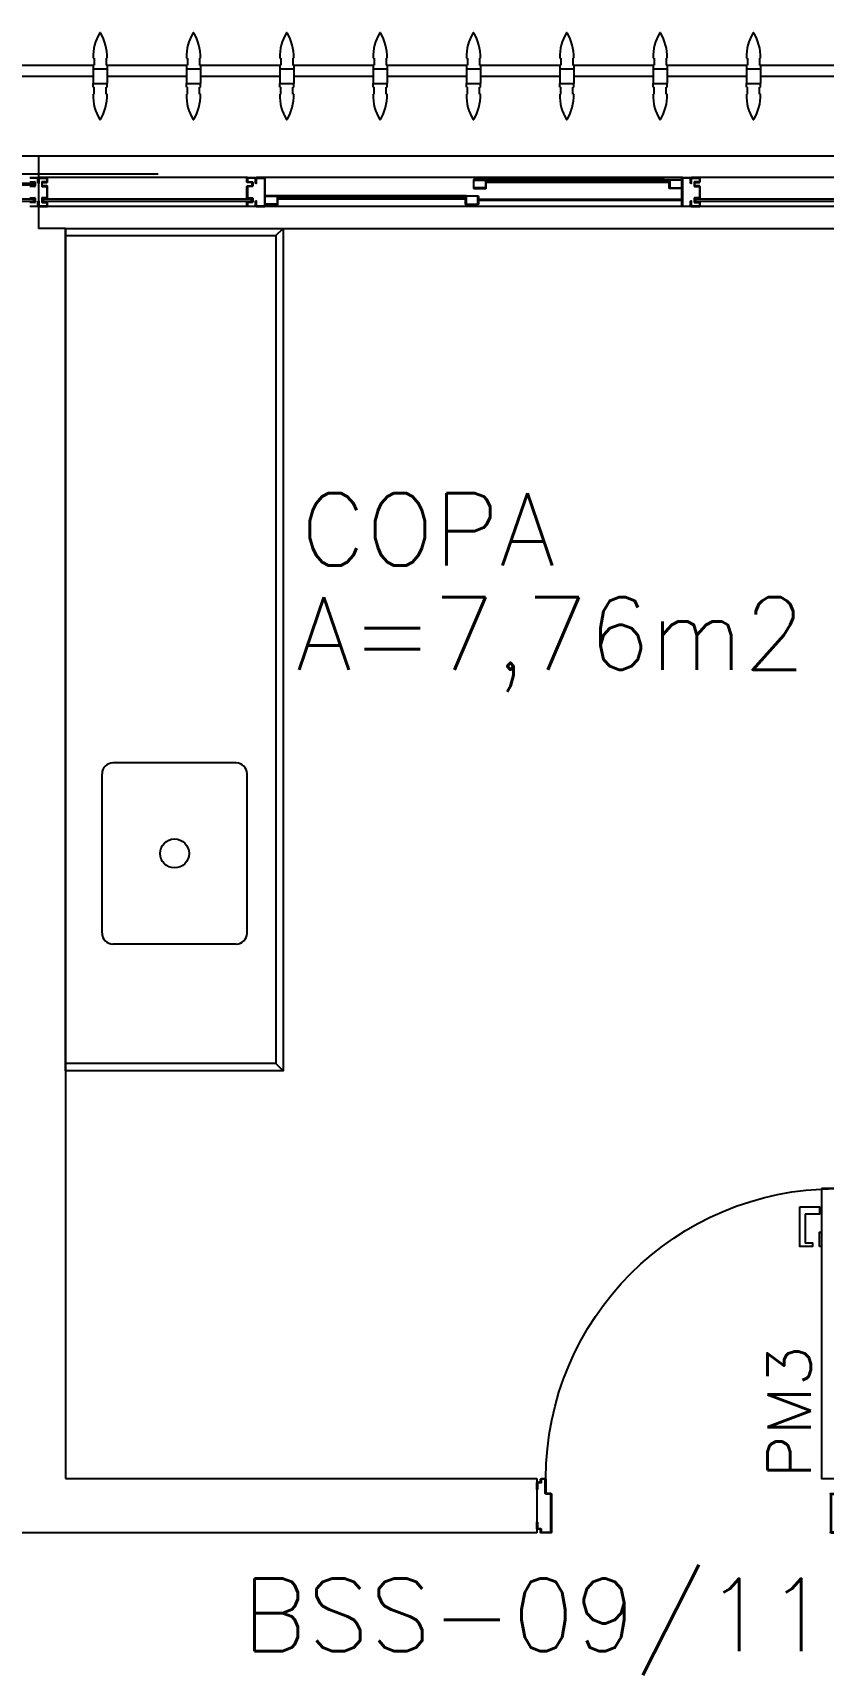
# Model space of a CAD drawing. Header units: millimetres. Extents: x 2046 to 2564, y 885 to 1120.
# Drawn here: x 2298.27 to 2300.451, y 933.71 to 938.242 of the extents above; entities that cross this region are included whole.
import ezdxf

# ---------------------------------------------------------------- set-up
doc = ezdxf.new("R2010")
doc.units = ezdxf.units.MM
doc.header["$LTSCALE"] = 10
doc.linetypes.add('HIDDEN', pattern=[0.375, 0.25, -0.125])
for name, color, linetype in [('AR-ALV', 2, 'Continuous'), ('AR-BRISES', 2, 'Continuous'), ('AR-ESQ', 1, 'Continuous'), ('AR-PEITORIL', 1, 'Continuous'), ('AR-PORTA', 1, 'Continuous'), ('BC-CUBA', 1, 'Continuous'), ('BGR- VISTA', 12, 'Continuous'), ('BR-PAINEL', 1, 'Continuous'), ('BR-SUPORTE', 1, 'Continuous'), ('coz1', 1, 'Continuous'), ('DT-ESQ-CHAPA DOBRADA-V', 2, 'Continuous'), ('DT-ESQ-MARCO-V', 1, 'Continuous'), ('DT-ESQ-PERFIL CADEIRA-C', 2, 'Continuous'), ('DT-ESQ-PERFIL CADEIRA-V', 1, 'Continuous'), ('DT-ESQ-PERFIL U-C', 2, 'Continuous'), ('DT-ESQ-PERFIL U-V', 1, 'Continuous'), ('DT-ESQ-VIDRO-C', 2, 'Continuous'), ('DT-ESQ-VIDRO-PROJ', 1, 'HIDDEN'), ('DT-TXTMOD', 1, 'Continuous'), ('ENDEREÇO', 2, 'Continuous'), ('maçaneta', 1, 'Continuous'), ('mov', 1, 'Continuous'), ('PM-PERFIL U-C', 2, 'Continuous'), ('PM-TXT', 2, 'Continuous'), ('pm1', 2, 'Continuous'), ('TEXTO', 2, 'Continuous'), ('Área', 2, 'Continuous')]:
    doc.layers.add(name, color=color, linetype=linetype)
doc.styles.add('S10', font='simplex.shx', dxfattribs={"height": 0.1})
doc.styles.add('S12', font='simplex.shx', dxfattribs={"width": 1.1, "height": 0.12})
doc.styles.add('UNB-100', font='simplex.shx', dxfattribs={"height": 0.2})
doc.styles.add('UNB1-100', font='simplex.shx', dxfattribs={"height": 0.2})

# ---------------------------------------------------------------- blocks, each defined once
blk = doc.blocks.new('CUBAbnc-01P')
at = {"layer": 'coz1'}
for p, q in [((-0.25, -0.4705), (-0.25, -0.1305)), ((-0.22, -0.1005), (0.22, -0.1005)), ((0.25, -0.4705), (0.25, -0.1305)), ((-0.22, -0.5005), (0.22, -0.5005))]:
    blk.add_line(p, q, dxfattribs=at)
blk.add_circle((0, -0.3005), 0.04, dxfattribs=at)
for centre, start, end in [((-0.22, -0.1305), 90, 180), ((0.22, -0.1305), 0, 90), ((-0.22, -0.4705), 180, 270), ((0.22, -0.4705), 270, 0)]:
    blk.add_arc(centre, 0.03, start, end, dxfattribs=at)
blk = doc.blocks.new('BGR3')
at = {"layer": 'BGR- VISTA'}
for p, q in [((0.58, 2.305), (0.6, 2.325)), ((0, 2.305), (0.58, 2.305)), ((0.58, 2.305), (0.58, 0.02)), ((0.58, 0.02), (0, 0.02)), ((0.6, 0), (0.58, 0.02))]:
    blk.add_line(p, q, dxfattribs=at)
blk.add_lwpolyline([(0.6, 2.325), (0.6, 0), (0, 0), (0, 2.325)], close=True, dxfattribs=at)
at = {"layer": 'BC-CUBA', "rotation": 89.99999999999999}
blk.add_blockref('CUBAbnc-01P', (0, 0.6), dxfattribs=at)
blk = doc.blocks.new('EF21-P')
at = {"layer": 'DT-ESQ-CHAPA DOBRADA-V', "ltscale": 0.1}
for p, q in [((2, -0.077), (2.5615, -0.077)), ((2, -0.08), (2.5615, -0.08))]:
    blk.add_line(p, q, dxfattribs=at)
at = {"layer": 'DT-ESQ-MARCO-V', "ltscale": 0.1}
for p, q in [((1.3985, -0.06), (1.9515, -0.06)), ((3.1985, -0.06), (3.7515, -0.06)), ((1.3985, -0.14), (1.9515, -0.14)), ((3.1985, -0.14), (3.7515, -0.14))]:
    blk.add_line(p, q, dxfattribs=at)
at = {"layer": 'DT-ESQ-PERFIL CADEIRA-C', "ltscale": 0.1}
for p, q in [((2.5635, -0.0885), (2.61, -0.0885)), ((3.15, -0.0885), (3.1015, -0.0885)), ((2, -0.1335), (2.0485, -0.1335)), ((2.573, -0.1335), (2.5265, -0.1335))]:
    blk.add_line(p, q, dxfattribs=at)
for points in [[(2.61, -0.087, -1), (2.61, -0.09), (2.5635, -0.09, -0.414214), (2.5615, -0.088), (2.5615, -0.067, -0.414214), (2.5635, -0.065), (2.595, -0.065, -0.414214), (2.5965, -0.0665), (2.5965, -0.087)], [(2.5965, -0.0885, -0.198913), (2.5954, -0.0881, -0.198913), (2.595, -0.087), (2.595, -0.067, 0.414214), (2.5945, -0.0665), (2.5635, -0.0665, 0.414214), (2.563, -0.067), (2.563, -0.088, 0.414214), (2.5635, -0.0885)], [(3.1015, -0.09), (3.15, -0.09), (3.15, -0.0885), (3.115, -0.0885, 0.198912), (3.1161, -0.0881, 0.198913), (3.1165, -0.087), (3.1165, -0.067, -0.414214), (3.117, -0.0665), (3.15, -0.0665), (3.15, -0.065), (3.1165, -0.065, 0.414214), (3.115, -0.0665), (3.115, -0.0785), (3.115, -0.08), (3.115, -0.087), (3.1015, -0.087, 1)], [(2.0485, -0.135), (2, -0.135), (2, -0.1335), (2.035, -0.1335, -0.198912), (2.0339, -0.1331, -0.198913), (2.0335, -0.132), (2.0335, -0.112, 0.414214), (2.033, -0.1115), (2, -0.1115), (2, -0.11), (2.0335, -0.11, -0.414214), (2.035, -0.1115), (2.035, -0.1235), (2.035, -0.125), (2.035, -0.132), (2.0485, -0.132, -1)], [(2.5265, -0.132, 1), (2.5265, -0.135), (2.573, -0.135, 0.414214), (2.575, -0.133), (2.575, -0.112, 0.414214), (2.573, -0.11), (2.5415, -0.11, 0.414214), (2.54, -0.1115), (2.54, -0.132)], [(2.54, -0.1335, 0.198913), (2.5411, -0.1331, 0.198913), (2.5415, -0.132), (2.5415, -0.112, -0.414214), (2.542, -0.1115), (2.573, -0.1115, -0.414214), (2.5735, -0.112), (2.5735, -0.133, -0.414214), (2.573, -0.1335)]]:
    blk.add_lwpolyline(points, format="xyb", close=True, dxfattribs=at)
at = {"layer": 'DT-ESQ-PERFIL CADEIRA-V', "ltscale": 0.1}
for p, q in [((2.595, -0.09), (3.1015, -0.09)), ((2.0485, -0.135), (2.5265, -0.135))]:
    blk.add_line(p, q, dxfattribs=at)
at = {"layer": 'DT-ESQ-PERFIL U-C', "ltscale": 0.1}
for points in [[(1.95, -0.1285), (1.95, -0.1385, 0.414214), (1.9515, -0.14), (1.9735, -0.14, 0.414214), (1.975, -0.1385), (1.975, -0.125), (1.9735, -0.125), (1.9735, -0.138, -0.414214), (1.973, -0.1385), (1.952, -0.1385, -0.414214), (1.9515, -0.138), (1.9515, -0.1285), (1.9645, -0.1285, 0.414214), (1.966, -0.127), (1.966, -0.117, 0.414214), (1.9645, -0.1155), (1.9515, -0.1155), (1.9515, -0.0845), (1.9645, -0.0845, 0.414214), (1.966, -0.083), (1.966, -0.073, 0.414214), (1.9645, -0.0715), (1.9515, -0.0715), (1.9515, -0.062, -0.414214), (1.952, -0.0615), (1.973, -0.0615, -0.414214), (1.9735, -0.062), (1.9735, -0.075), (1.975, -0.075), (1.975, -0.0615, 0.414214), (1.9735, -0.06), (1.9515, -0.06, 0.414214), (1.95, -0.0615), (1.95, -0.0715, 0.414214), (1.9515, -0.073), (1.9645, -0.073), (1.9645, -0.083), (1.9515, -0.083), (1.9515, -0.083, 0.414214), (1.95, -0.0845), (1.95, -0.1155, 0.414214), (1.9515, -0.117), (1.9515, -0.117), (1.9645, -0.117), (1.9645, -0.127), (1.9515, -0.127, 0.414214)], [(1.975, -0.0615, -0.414214), (1.9765, -0.06), (1.9985, -0.06, -0.414214), (2, -0.0615), (2, -0.1385, -0.414214), (1.9985, -0.14), (1.9765, -0.14, -0.414214), (1.975, -0.1385), (1.975, -0.125), (1.9765, -0.125), (1.9765, -0.138, 0.414214), (1.977, -0.1385), (1.998, -0.1385, 0.414214), (1.9985, -0.138), (1.9985, -0.062, 0.414214), (1.998, -0.0615), (1.977, -0.0615, 0.414214), (1.9765, -0.062), (1.9765, -0.075), (1.975, -0.075)], [(3.175, -0.0615, 0.414214), (3.1735, -0.06), (3.1515, -0.06, 0.414214), (3.15, -0.0615), (3.15, -0.1385, 0.414214), (3.1515, -0.14), (3.1735, -0.14, 0.414214), (3.175, -0.1385), (3.175, -0.125), (3.1735, -0.125), (3.1735, -0.138, -0.414214), (3.173, -0.1385), (3.152, -0.1385, -0.414214), (3.1515, -0.138), (3.1515, -0.062, -0.414214), (3.152, -0.0615), (3.173, -0.0615, -0.414214), (3.1735, -0.062), (3.1735, -0.075), (3.175, -0.075)], [(3.2, -0.1285), (3.2, -0.1385, -0.414214), (3.1985, -0.14), (3.1765, -0.14, -0.414214), (3.175, -0.1385), (3.175, -0.125), (3.1765, -0.125), (3.1765, -0.138, 0.414214), (3.177, -0.1385), (3.198, -0.1385, 0.414214), (3.1985, -0.138), (3.1985, -0.1285), (3.1855, -0.1285, -0.414214), (3.184, -0.127), (3.184, -0.117, -0.414214), (3.1855, -0.1155), (3.1985, -0.1155), (3.1985, -0.0845), (3.1855, -0.0845, -0.414214), (3.184, -0.083), (3.184, -0.073, -0.414214), (3.1855, -0.0715), (3.1985, -0.0715), (3.1985, -0.062, 0.414214), (3.198, -0.0615), (3.177, -0.0615, 0.414214), (3.1765, -0.062), (3.1765, -0.075), (3.175, -0.075), (3.175, -0.0615, -0.414214), (3.1765, -0.06), (3.1985, -0.06, -0.414214), (3.2, -0.0615), (3.2, -0.0715, -0.414214), (3.1985, -0.073), (3.1855, -0.073), (3.1855, -0.083), (3.1985, -0.083), (3.1985, -0.083, -0.414214), (3.2, -0.0845), (3.2, -0.1155, -0.414214), (3.1985, -0.117), (3.1985, -0.117), (3.1855, -0.117), (3.1855, -0.127), (3.1985, -0.127, -0.414214)], [(3.75, -0.1285), (3.75, -0.1385, 0.414214), (3.7515, -0.14), (3.7735, -0.14, 0.414214), (3.775, -0.1385), (3.775, -0.125), (3.7735, -0.125), (3.7735, -0.138, -0.414214), (3.773, -0.1385), (3.752, -0.1385, -0.414214), (3.7515, -0.138), (3.7515, -0.1285), (3.7645, -0.1285, 0.414214), (3.766, -0.127), (3.766, -0.117, 0.414214), (3.7645, -0.1155), (3.7515, -0.1155), (3.7515, -0.0845), (3.7645, -0.0845, 0.414214), (3.766, -0.083), (3.766, -0.073, 0.414214), (3.7645, -0.0715), (3.7515, -0.0715), (3.7515, -0.062, -0.414214), (3.752, -0.0615), (3.773, -0.0615, -0.414214), (3.7735, -0.062), (3.7735, -0.075), (3.775, -0.075), (3.775, -0.0615, 0.414214), (3.7735, -0.06), (3.7515, -0.06, 0.414214), (3.75, -0.0615), (3.75, -0.0715, 0.414214), (3.7515, -0.073), (3.7645, -0.073), (3.7645, -0.083), (3.7515, -0.083), (3.7515, -0.083, 0.414214), (3.75, -0.0845), (3.75, -0.1155, 0.414214), (3.7515, -0.117), (3.7515, -0.117), (3.7645, -0.117), (3.7645, -0.127), (3.7515, -0.127, 0.414214)]]:
    blk.add_lwpolyline(points, format="xyb", close=True, dxfattribs=at)
at = {"layer": 'DT-ESQ-PERFIL U-V', "ltscale": 0.1}
for p, q in [((1.9985, -0.06), (3.1515, -0.06)), ((1.9985, -0.14), (3.1515, -0.14))]:
    blk.add_line(p, q, dxfattribs=at)
at = {"layer": 'DT-ESQ-VIDRO-C', "ltscale": 0.1}
for points in [[(1.9625, -0.081), (1.9625, -0.075), (1.3875, -0.075), (1.3875, -0.081)], [(3.1125, -0.085), (3.1125, -0.082), (2.599, -0.082), (2.599, -0.085)], [(3.7625, -0.081), (3.7625, -0.075), (3.1875, -0.075), (3.1875, -0.081)], [(2.038, -0.13), (2.038, -0.127), (2.537, -0.127), (2.537, -0.13)]]:
    blk.add_lwpolyline(points, close=True, dxfattribs=at)
at = {"layer": 'DT-ESQ-VIDRO-PROJ', "ltscale": 0.1}
for points in [[(3.7985, -0.14), (3.7765, -0.14, -0.414214), (3.775, -0.1385), (3.775, -0.125), (3.7765, -0.125), (3.7765, -0.138, 0.414214), (3.777, -0.1385), (3.798, -0.1385, 0.414214)], [(3.7985, -0.1285), (3.7855, -0.1285, -0.414214), (3.784, -0.127), (3.784, -0.117, -0.414214), (3.7855, -0.1155), (3.7985, -0.1155)], [(3.7985, -0.0845), (3.7855, -0.0845, -0.414214), (3.784, -0.083), (3.784, -0.073, -0.414214), (3.7855, -0.0715), (3.7985, -0.0715)], [(3.798, -0.0615), (3.777, -0.0615, 0.414214), (3.7765, -0.062), (3.7765, -0.075), (3.775, -0.075), (3.775, -0.0615, -0.414214), (3.7765, -0.06), (3.7985, -0.06, -0.414214)], [(3.7985, -0.117), (3.7855, -0.117), (3.7855, -0.127), (3.7985, -0.127, -0.414214)]]:
    blk.add_lwpolyline(points, format="xyb", dxfattribs=at)
blk.add_lwpolyline([(3.7985, -0.073), (3.7855, -0.073), (3.7855, -0.083), (3.7985, -0.083)], dxfattribs=at)
for points in [[(4.3625, -0.081), (4.3625, -0.075), (3.7875, -0.075), (3.7875, -0.081)], [(4.3625, -0.119), (4.3625, -0.125), (3.7875, -0.125), (3.7875, -0.119)]]:
    blk.add_lwpolyline(points, close=True, dxfattribs=at)
at = {"layer": 'DT-TXTMOD', "ltscale": 0.1, "style": 'S10', "flags": 3}
for tag, p in [('M01', (0.025, -0.28)), ('M02', (0.3253, -0.28)), ('M03', (0.627, -0.28)), ('M04', (0.9288, -0.28)), ('M05', (1.2306, -0.28)), ('M06', (1.5323, -0.28)), ('M07', (1.8341, -0.28)), ('M08', (2.1359, -0.28)), ('M09', (2.4376, -0.28)), ('M10', (2.7394, -0.28)), ('M11', (3.0412, -0.28)), ('M12', (3.3429, -0.28)), ('M13', (3.6447, -0.28)), ('M14', (3.9464, -0.28)), ('M15', (4.2482, -0.28)), ('M16', (4.55, -0.28)), ('M17', (4.8517, -0.28))]:
    blk.add_attdef(tag, p, '', height=0.1, dxfattribs=at)
blk = doc.blocks.new('BR-MODULO8')
at = {"layer": 'BR-PAINEL'}
for p, q in [((-3.6242, 0.27), (-3.6217, 0.27)), ((-3.6242, 0.25), (-3.6242, 0.24)), ((-3.6242, 0.25), (-3.6217, 0.25)), ((-3.6242, 0.24), (-3.5858, 0.24)), ((-3.6242, 0.24), (-3.6242, 0.2)), ((-3.6217, 0.27), (-3.6217, 0.25)), ((-3.5883, 0.27), (-3.5883, 0.25)), ((-3.5858, 0.27), (-3.5883, 0.27)), ((-3.5858, 0.25), (-3.5883, 0.25)), ((-3.5858, 0.25), (-3.5858, 0.24)), ((-3.5858, 0.24), (-3.5858, 0.2)), ((-3.3667, 0.27), (-3.3642, 0.27)), ((-3.3667, 0.25), (-3.3667, 0.24)), ((-3.3667, 0.25), (-3.3642, 0.25)), ((-3.3667, 0.24), (-3.3283, 0.24)), ((-3.3667, 0.24), (-3.3667, 0.2)), ((-3.3642, 0.27), (-3.3642, 0.25)), ((-3.3308, 0.27), (-3.3308, 0.25)), ((-3.3283, 0.27), (-3.3308, 0.27)), ((-3.3283, 0.25), (-3.3308, 0.25)), ((-3.3283, 0.25), (-3.3283, 0.24)), ((-3.3283, 0.24), (-3.3283, 0.2)), ((-3.1092, 0.27), (-3.1067, 0.27)), ((-3.1092, 0.25), (-3.1092, 0.24)), ((-3.1092, 0.25), (-3.1067, 0.25)), ((-3.1092, 0.24), (-3.0708, 0.24)), ((-3.1092, 0.24), (-3.1092, 0.2)), ((-3.1067, 0.27), (-3.1067, 0.25)), ((-3.0733, 0.27), (-3.0733, 0.25)), ((-3.0708, 0.27), (-3.0733, 0.27)), ((-3.0708, 0.25), (-3.0733, 0.25)), ((-3.0708, 0.25), (-3.0708, 0.24)), ((-3.0708, 0.24), (-3.0708, 0.2)), ((-2.8517, 0.27), (-2.8492, 0.27)), ((-2.8517, 0.25), (-2.8517, 0.24)), ((-2.8517, 0.25), (-2.8492, 0.25)), ((-2.8517, 0.24), (-2.8133, 0.24)), ((-2.8517, 0.24), (-2.8517, 0.2)), ((-2.8492, 0.27), (-2.8492, 0.25)), ((-2.8158, 0.27), (-2.8158, 0.25)), ((-2.8133, 0.27), (-2.8158, 0.27)), ((-2.8133, 0.25), (-2.8158, 0.25)), ((-2.8133, 0.25), (-2.8133, 0.24)), ((-2.8133, 0.24), (-2.8133, 0.2)), ((-2.5942, 0.27), (-2.5917, 0.27)), ((-2.5942, 0.25), (-2.5942, 0.24)), ((-2.5942, 0.25), (-2.5917, 0.25)), ((-2.5942, 0.24), (-2.5558, 0.24)), ((-2.5942, 0.24), (-2.5942, 0.2)), ((-2.5917, 0.27), (-2.5917, 0.25)), ((-2.5583, 0.27), (-2.5583, 0.25)), ((-2.5558, 0.27), (-2.5583, 0.27)), ((-2.5558, 0.25), (-2.5583, 0.25)), ((-2.5558, 0.25), (-2.5558, 0.24)), ((-2.5558, 0.24), (-2.5558, 0.2)), ((-2.3367, 0.27), (-2.3342, 0.27)), ((-2.3367, 0.25), (-2.3367, 0.24)), ((-2.3367, 0.25), (-2.3342, 0.25)), ((-2.3367, 0.24), (-2.2983, 0.24)), ((-2.3367, 0.24), (-2.3367, 0.2)), ((-2.3342, 0.27), (-2.3342, 0.25)), ((-2.3008, 0.27), (-2.3008, 0.25)), ((-2.2983, 0.27), (-2.3008, 0.27)), ((-2.2983, 0.25), (-2.3008, 0.25)), ((-2.2983, 0.25), (-2.2983, 0.24)), ((-2.2983, 0.24), (-2.2983, 0.2)), ((-2.0792, 0.27), (-2.0767, 0.27)), ((-2.0792, 0.25), (-2.0792, 0.24)), ((-2.0792, 0.25), (-2.0767, 0.25)), ((-2.0792, 0.24), (-2.0408, 0.24)), ((-2.0792, 0.24), (-2.0792, 0.2)), ((-2.0767, 0.27), (-2.0767, 0.25)), ((-2.0433, 0.27), (-2.0433, 0.25)), ((-2.0408, 0.27), (-2.0433, 0.27)), ((-2.0408, 0.25), (-2.0433, 0.25)), ((-2.0408, 0.25), (-2.0408, 0.24)), ((-2.0408, 0.24), (-2.0408, 0.2)), ((-1.8217, 0.27), (-1.8192, 0.27)), ((-1.8217, 0.25), (-1.8217, 0.24)), ((-1.8217, 0.25), (-1.8192, 0.25)), ((-1.8217, 0.24), (-1.7833, 0.24)), ((-1.8217, 0.24), (-1.8217, 0.2)), ((-1.8192, 0.27), (-1.8192, 0.25)), ((-1.7858, 0.27), (-1.7858, 0.25)), ((-1.7833, 0.27), (-1.7858, 0.27)), ((-1.7833, 0.25), (-1.7858, 0.25)), ((-1.7833, 0.25), (-1.7833, 0.24)), ((-1.7833, 0.24), (-1.7833, 0.2)), ((-3.6242, 0.2), (-3.5858, 0.2)), ((-3.6242, 0.19), (-3.6242, 0.2)), ((-3.6242, 0.19), (-3.6217, 0.19)), ((-3.6217, 0.17), (-3.6217, 0.19)), ((-3.5858, 0.19), (-3.5883, 0.19)), ((-3.5883, 0.17), (-3.5883, 0.19)), ((-3.5858, 0.19), (-3.5858, 0.2)), ((-3.3667, 0.2), (-3.3283, 0.2)), ((-3.3667, 0.19), (-3.3667, 0.2)), ((-3.3667, 0.19), (-3.3642, 0.19)), ((-3.3642, 0.17), (-3.3642, 0.19)), ((-3.3283, 0.19), (-3.3308, 0.19)), ((-3.3308, 0.17), (-3.3308, 0.19)), ((-3.3283, 0.19), (-3.3283, 0.2)), ((-3.1092, 0.2), (-3.0708, 0.2)), ((-3.1092, 0.19), (-3.1092, 0.2)), ((-3.1092, 0.19), (-3.1067, 0.19)), ((-3.1067, 0.17), (-3.1067, 0.19)), ((-3.0708, 0.19), (-3.0733, 0.19)), ((-3.0733, 0.17), (-3.0733, 0.19)), ((-3.0708, 0.19), (-3.0708, 0.2)), ((-2.8517, 0.2), (-2.8133, 0.2)), ((-2.8517, 0.19), (-2.8517, 0.2)), ((-2.8517, 0.19), (-2.8492, 0.19)), ((-2.8492, 0.17), (-2.8492, 0.19)), ((-2.8133, 0.19), (-2.8158, 0.19)), ((-2.8158, 0.17), (-2.8158, 0.19)), ((-2.8133, 0.19), (-2.8133, 0.2)), ((-2.5942, 0.2), (-2.5558, 0.2)), ((-2.5942, 0.19), (-2.5942, 0.2)), ((-2.5942, 0.19), (-2.5917, 0.19)), ((-2.5917, 0.17), (-2.5917, 0.19)), ((-2.5558, 0.19), (-2.5583, 0.19)), ((-2.5583, 0.17), (-2.5583, 0.19)), ((-2.5558, 0.19), (-2.5558, 0.2)), ((-2.3367, 0.2), (-2.2983, 0.2)), ((-2.3367, 0.19), (-2.3367, 0.2)), ((-2.3367, 0.19), (-2.3342, 0.19)), ((-2.3342, 0.17), (-2.3342, 0.19)), ((-2.2983, 0.19), (-2.3008, 0.19)), ((-2.3008, 0.17), (-2.3008, 0.19)), ((-2.2983, 0.19), (-2.2983, 0.2)), ((-2.0792, 0.2), (-2.0408, 0.2)), ((-2.0792, 0.19), (-2.0792, 0.2)), ((-2.0792, 0.19), (-2.0767, 0.19)), ((-2.0767, 0.17), (-2.0767, 0.19)), ((-2.0408, 0.19), (-2.0433, 0.19)), ((-2.0433, 0.17), (-2.0433, 0.19)), ((-2.0408, 0.19), (-2.0408, 0.2)), ((-1.8217, 0.2), (-1.7833, 0.2)), ((-1.8217, 0.19), (-1.8217, 0.2)), ((-1.8217, 0.19), (-1.8192, 0.19)), ((-1.8192, 0.17), (-1.8192, 0.19)), ((-1.7833, 0.19), (-1.7858, 0.19)), ((-1.7858, 0.17), (-1.7858, 0.19)), ((-1.7833, 0.19), (-1.7833, 0.2)), ((-3.6242, 0.17), (-3.6217, 0.17)), ((-3.5858, 0.17), (-3.5883, 0.17)), ((-3.3667, 0.17), (-3.3642, 0.17)), ((-3.3283, 0.17), (-3.3308, 0.17)), ((-3.1092, 0.17), (-3.1067, 0.17)), ((-3.0708, 0.17), (-3.0733, 0.17)), ((-2.8517, 0.17), (-2.8492, 0.17)), ((-2.8133, 0.17), (-2.8158, 0.17)), ((-2.5942, 0.17), (-2.5917, 0.17)), ((-2.5558, 0.17), (-2.5583, 0.17)), ((-2.3367, 0.17), (-2.3342, 0.17)), ((-2.2983, 0.17), (-2.3008, 0.17)), ((-2.0792, 0.17), (-2.0767, 0.17)), ((-2.0408, 0.17), (-2.0433, 0.17)), ((-1.8217, 0.17), (-1.8192, 0.17)), ((-1.7833, 0.17), (-1.7858, 0.17))]:
    blk.add_line(p, q, dxfattribs=at)
for centre, radius, start, end in [((-3.4992, 0.2739), 0.1251, 148.4721, 181.772), ((-3.605, 0.3387), 0.001, 37.1012, 142.8988), ((-3.7108, 0.2739), 0.1251, 358.228, 31.5279), ((-3.2417, 0.2739), 0.1251, 148.4721, 181.772), ((-3.3475, 0.3387), 0.001, 37.1012, 142.8988), ((-3.4533, 0.2739), 0.1251, 358.228, 31.5279), ((-2.9842, 0.2739), 0.1251, 148.4721, 181.772), ((-3.09, 0.3387), 0.001, 37.1012, 142.8988), ((-3.1958, 0.2739), 0.1251, 358.228, 31.5279), ((-2.7267, 0.2739), 0.1251, 148.4721, 181.772), ((-2.8325, 0.3387), 0.001, 37.1012, 142.8988), ((-2.9383, 0.2739), 0.1251, 358.228, 31.5279), ((-2.4692, 0.2739), 0.1251, 148.4721, 181.772), ((-2.575, 0.3387), 0.001, 37.1012, 142.8988), ((-2.6808, 0.2739), 0.1251, 358.228, 31.5279), ((-2.2117, 0.2739), 0.1251, 148.4721, 181.772), ((-2.3175, 0.3387), 0.001, 37.1012, 142.8988), ((-2.4233, 0.2739), 0.1251, 358.228, 31.5279), ((-1.9542, 0.2739), 0.1251, 148.4721, 181.772), ((-2.06, 0.3387), 0.001, 37.1012, 142.8988), ((-2.1658, 0.2739), 0.1251, 358.228, 31.5279), ((-1.6967, 0.2739), 0.1251, 148.4721, 181.772), ((-1.8025, 0.3387), 0.001, 37.1012, 142.8988), ((-1.9083, 0.2739), 0.1251, 358.228, 31.5279), ((-3.4992, 0.1661), 0.1251, 178.228, 211.5279), ((-3.7108, 0.1661), 0.1251, 328.4721, 1.772), ((-3.2417, 0.1661), 0.1251, 178.228, 211.5279), ((-3.4533, 0.1661), 0.1251, 328.4721, 1.772), ((-2.9842, 0.1661), 0.1251, 178.228, 211.5279), ((-3.1958, 0.1661), 0.1251, 328.4721, 1.772), ((-2.7267, 0.1661), 0.1251, 178.228, 211.5279), ((-2.9383, 0.1661), 0.1251, 328.4721, 1.772), ((-2.4692, 0.1661), 0.1251, 178.228, 211.5279), ((-2.6808, 0.1661), 0.1251, 328.4721, 1.772), ((-2.2117, 0.1661), 0.1251, 178.228, 211.5279), ((-2.4233, 0.1661), 0.1251, 328.4721, 1.772), ((-1.9542, 0.1661), 0.1251, 178.228, 211.5279), ((-2.1658, 0.1661), 0.1251, 328.4721, 1.772), ((-1.6967, 0.1661), 0.1251, 178.228, 211.5279), ((-1.9083, 0.1661), 0.1251, 328.4721, 1.772), ((-3.605, 0.1013), 0.001, 217.1012, 322.8988), ((-3.3475, 0.1013), 0.001, 217.1012, 322.8988), ((-3.09, 0.1013), 0.001, 217.1012, 322.8988), ((-2.8325, 0.1013), 0.001, 217.1012, 322.8988), ((-2.575, 0.1013), 0.001, 217.1012, 322.8988), ((-2.3175, 0.1013), 0.001, 217.1012, 322.8988), ((-2.06, 0.1013), 0.001, 217.1012, 322.8988), ((-1.8025, 0.1013), 0.001, 217.1012, 322.8988)]:
    blk.add_arc(centre, radius, start, end, dxfattribs=at)
at = {"layer": 'BR-SUPORTE'}
for p, q in [((-3.8433, 0.25), (-3.6217, 0.25)), ((-3.5858, 0.25), (-3.3642, 0.25)), ((-3.3283, 0.25), (-3.1067, 0.25)), ((-3.0708, 0.25), (-2.8492, 0.25)), ((-2.8133, 0.25), (-2.5917, 0.25)), ((-2.5558, 0.25), (-2.3342, 0.25)), ((-2.2983, 0.25), (-2.0767, 0.25)), ((-2.0408, 0.25), (-1.8192, 0.25)), ((-1.7833, 0.25), (-1.5617, 0.25)), ((-3.8433, 0.22), (-3.6242, 0.22)), ((-3.5858, 0.22), (-3.3667, 0.22)), ((-3.3283, 0.22), (-3.1092, 0.22)), ((-3.0708, 0.22), (-2.8517, 0.22)), ((-2.8133, 0.22), (-2.5942, 0.22)), ((-2.5558, 0.22), (-2.3367, 0.22)), ((-2.2983, 0.22), (-2.0792, 0.22)), ((-2.0408, 0.22), (-1.8217, 0.22)), ((-1.7833, 0.22), (-1.5642, 0.22))]:
    blk.add_line(p, q, dxfattribs=at)
blk = doc.blocks.new('PM3')
at = {"layer": 'maçaneta'}
for points in [[(0.02, 0.825), (-0.035, 0.825), (-0.035, 0.715), (0, 0.715), (0, 0.725), (-0.02, 0.725), (-0.02, 0.8035, -0.414214), (-0.0185, 0.805), (0.02, 0.805)], [(0.125, 0.825), (0.07, 0.825), (0.07, 0.805), (0.1085, 0.805, -0.414214), (0.11, 0.8035), (0.11, 0.725), (0.09, 0.725), (0.09, 0.715), (0.125, 0.715)]]:
    blk.add_lwpolyline(points, format="xyb", close=True, dxfattribs=at)
for points in [[(0.02, 0.715), (0.02, 0.755), (0.025, 0.755), (0.025, 0.715)], [(0.07, 0.715), (0.07, 0.755), (0.065, 0.755), (0.065, 0.715)]]:
    blk.add_lwpolyline(points, close=True, dxfattribs=at)
at = {"layer": 'mov'}
blk.add_arc((0.025, 0.075), 0.8, 0, 90, dxfattribs=at)
at = {"layer": 'PM-PERFIL U-C'}
for p, q in [((0, 0.045), (0, 0.0635)), ((0.0015, 0.065), (0.01, 0.065)), ((0.002, 0.063), (0.002, 0.045)), ((0.0105, 0.063), (0.002, 0.063)), ((0.01, 0.065), (0.01, 0.0735)), ((0.0115, 0.075), (0.0235, 0.075)), ((0.012, 0.073), (0.012, 0.0645)), ((0.023, 0.073), (0.012, 0.073)), ((0.023, 0.0335), (0.023, 0.073)), ((0.025, 0.0735), (0.025, 0.034)), ((0.825, 0.0735), (0.825, 0.034)), ((0.8385, 0.075), (0.8265, 0.075)), ((0.827, 0.073), (0.838, 0.073)), ((0.827, 0.0335), (0.827, 0.073)), ((0.838, 0.073), (0.838, 0.0645)), ((0.8395, 0.063), (0.848, 0.063)), ((0.84, 0.065), (0.84, 0.0735)), ((0.8485, 0.065), (0.84, 0.065)), ((0.848, 0.063), (0.848, 0.045)), ((0.85, 0.045), (0.85, 0.0635)), ((0.002, 0.045), (0, 0.045)), ((0.038, 0.032), (0.0245, 0.032)), ((0.0385, 0.034), (0.025, 0.034)), ((0.038, 0.032), (0.038, -0.073)), ((0.04, 0.0325), (0.04, -0.0735)), ((0.81, 0.0325), (0.81, -0.0735)), ((0.8115, 0.034), (0.825, 0.034)), ((0.812, 0.032), (0.8255, 0.032)), ((0.812, 0.032), (0.812, -0.073)), ((0.848, 0.045), (0.85, 0.045)), ((0, -0.045), (0.002, -0.045)), ((0, -0.0635), (0, -0.045)), ((0.002, -0.045), (0.002, -0.063)), ((0.85, -0.045), (0.848, -0.045)), ((0.848, -0.045), (0.848, -0.063)), ((0.85, -0.0635), (0.85, -0.045)), ((0.01, -0.065), (0.0015, -0.065)), ((0.002, -0.063), (0.0105, -0.063)), ((0.01, -0.0735), (0.01, -0.065)), ((0.0385, -0.075), (0.0115, -0.075)), ((0.012, -0.0645), (0.012, -0.073)), ((0.012, -0.073), (0.038, -0.073)), ((0.8115, -0.075), (0.8385, -0.075)), ((0.838, -0.073), (0.812, -0.073)), ((0.838, -0.0645), (0.838, -0.073)), ((0.848, -0.063), (0.8395, -0.063)), ((0.84, -0.0735), (0.84, -0.065)), ((0.84, -0.065), (0.8485, -0.065))]:
    blk.add_line(p, q, dxfattribs=at)
for centre, start, end in [((0.0015, 0.0635), 90, 180), ((0.0115, 0.0735), 90, 180), ((0.0105, 0.0645), 270, 0), ((0.0235, 0.0735), 360, 90), ((0.8265, 0.0735), 90, 180), ((0.8395, 0.0645), 180, 270), ((0.8385, 0.0735), 0, 90), ((0.8485, 0.0635), 0, 90), ((0.0245, 0.0335), 180, 270), ((0.0385, 0.0325), 0, 90), ((0.8115, 0.0325), 90, 180), ((0.8255, 0.0335), 270, 0), ((0.0015, -0.0635), 180, 270), ((0.0115, -0.0735), 180, 270), ((0.0105, -0.0645), 0, 90), ((0.0385, -0.0735), 269.9386, 0), ((0.8115, -0.0735), 180, 270.0614), ((0.8395, -0.0645), 90, 180), ((0.8385, -0.0735), 270, 0), ((0.8485, -0.0635), 270, 0)]:
    blk.add_arc(centre, 0.0015, start, end, dxfattribs=at)
at = {"layer": 'pm1'}
blk.add_lwpolyline([(0.065, 0.875), (0.065, 0.075), (0.025, 0.075), (0.025, 0.875)], close=True, dxfattribs=at)
at = {"layer": 'PM-TXT', "style": 'S12', "width": 1.1}
blk.add_attdef('PM', (0.214, 0.075), '', height=0.12, rotation=90, dxfattribs=at)

msp = doc.modelspace()

# ---------------------------------------------------------------- linework, layer by layer
at = {"layer": 'AR-ALV'}
for p, q in [((2296.9109, 937.9024), (2298.2859, 937.9024)), ((2298.2859, 937.9024), (2298.2859, 937.7024)), ((2298.6161, 937.8524), (2296.9109, 937.8524)), ((2298.616, 937.8524), (2296.9109, 937.8524)), ((2298.616, 937.8524), (2296.9109, 937.8524)), ((2298.3609, 937.7024), (2298.2859, 937.7024)), ((2298.3609, 937.7024), (2298.3609, 934.2524)), ((2298.3609, 934.2524), (2299.6609, 934.2524)), ((2299.6609, 934.2524), (2299.6609, 934.1024)), ((2299.6609, 934.1024), (2295.2109, 934.1024))]:
    msp.add_line(p, q, dxfattribs=at)
at = {"layer": 'AR-PEITORIL'}
for p, q in [((2298.2859, 937.9024), (2302.0609, 937.9024)), ((2298.3609, 937.7024), (2302.0609, 937.7024))]:
    msp.add_line(p, q, dxfattribs=at)

# ---------------------------------------------------------------- block references
at = {"layer": 'AR-BRISES'}
msp.add_blockref('BR-MODULO8', (2302.0609, 937.9024), dxfattribs=at)
at = {"layer": 'AR-ESQ', "rotation": 180}
msp.add_blockref('EF21-P', (2302.0609, 937.7024), dxfattribs=at)
at = {"layer": 'AR-PORTA'}
ref = msp.add_blockref('PM3', (2300.5109, 934.1774), dxfattribs=dict(at, xscale=-1))
ref.add_attrib('PM', 'PM3', (2300.4169, 934.2524), dxfattribs={"layer": 'PM-TXT', "height": 0.12, "rotation": 90, "style": 'S12', "width": 1.1})
at = {"layer": 'BGR- VISTA'}
msp.add_blockref('BGR3', (2298.3609, 935.3774), dxfattribs=at)

# ---------------------------------------------------------------- texts
at = {"layer": 'ENDEREÇO', "style": 'UNB1-100'}
msp.add_text('BSS-09/11', height=0.2, dxfattribs=at).set_placement((2298.8474, 933.7764))
at = {"layer": 'TEXTO', "style": 'UNB-100'}
msp.add_text('COPA', height=0.2, dxfattribs=at).set_placement((2299.0089, 936.772))
at = {"layer": 'Área', "style": 'UNB-100'}
msp.add_text('A=7,76m2', height=0.2, dxfattribs=at).set_placement((2298.9964, 936.4845))

doc.saveas('drawing.dxf')
